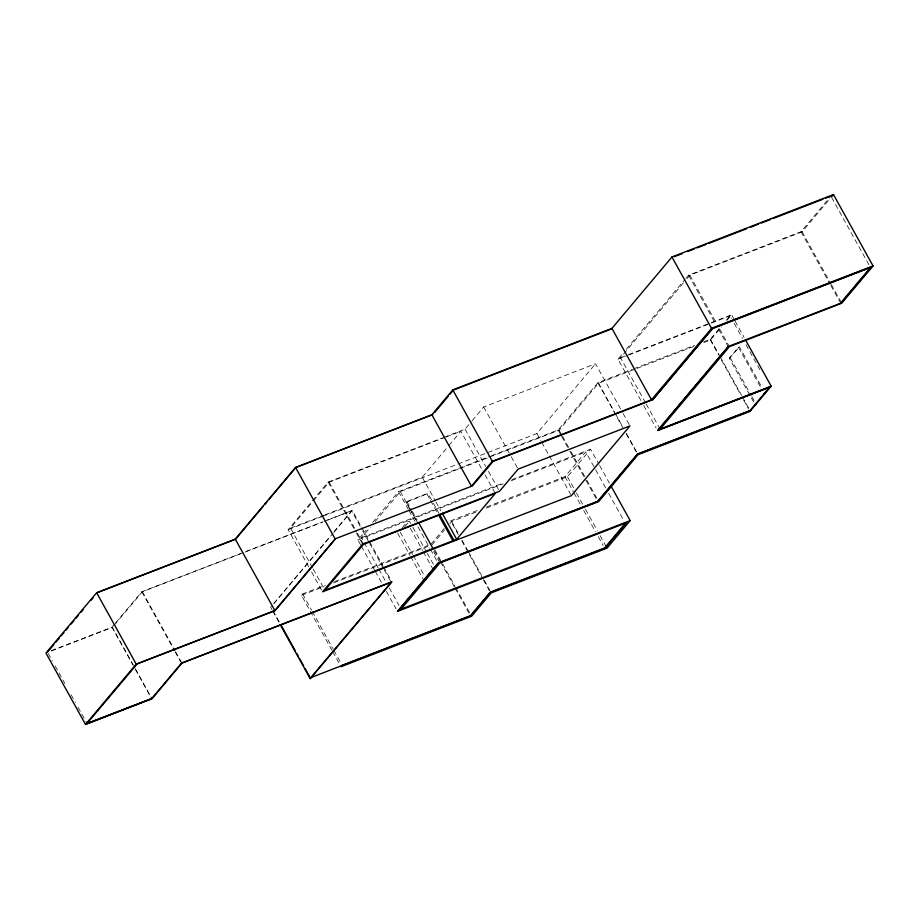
<?xml version="1.0" encoding="UTF-8"?>
<svg xmlns="http://www.w3.org/2000/svg" width="919" height="919" viewBox="0 0 919 919"><rect width="100%" height="100%" fill="white"/><g stroke="black" fill="none" stroke-linecap="round" stroke-linejoin="round"><path stroke-width="0.69" stroke-dasharray="4.59 3.45" d="M51.453 650.606L112.015 627.206L114.726 623.978M115.622 622.91L141.813 591.744L322.971 521.739M114.209 625.207L142.353 591.733L243.65 552.583M308.818 566.943L288.152 529.654L328.163 482.061L442.453 437.892M312.552 567.896L290.507 528.126L312.563 501.877M313.482 500.786L329.117 482.188L444.888 437.444M272.001 609.734L270.611 607.229L330.438 536.053M334.125 531.664L351.609 510.861L362.029 529.654M273.805 603.76L332.885 533.479M333.815 532.377L352.276 510.413L382.821 565.53M331.989 650.422L301.443 595.305L302.592 593.95L325.303 585.173M360.673 544.99L357.893 539.981L366.199 530.102M372.654 522.417L398.501 491.665L490.264 456.203M378.146 567.827L361.489 537.764L370.518 527.012M375.032 521.647L400.328 491.55L459.041 468.862M325.096 514.755L422.246 477.214L447.99 446.588M448.909 445.497L460.856 431.275L482.211 469.804M443.785 437.375L465.048 429.162L471.252 421.775M472.148 420.718L483.681 406.991L595.535 363.763L622.404 412.229M408.886 507.368L406.141 502.429L406.922 501.498L427.909 493.388L432.711 502.05M406.141 502.429L427.909 493.388M402.281 527.632L406.899 522.141L409.46 521.153L412.194 526.105M404.842 526.644L409.46 521.153M430.85 544.381L444.348 528.31M432.045 544.829L444.532 529.976M449.885 523.612L451.666 521.487L478.282 511.205M457.984 464.026L536.891 433.527L595.535 363.763M491.596 455.698L558.086 430L597.878 382.66L632.306 369.358M640.888 400.489L617.982 359.157L622.565 353.7M626.23 349.335L684.908 279.525M685.827 278.434L688.584 275.172L801 231.714L830.891 196.172M489.724 457.007L559.108 430.195L598.545 383.269L694.385 346.233M645.517 402.809L620.52 357.721L683.46 282.834M687.113 278.491L689.847 275.24L802.126 231.841L829.788 198.941M486.542 506.943L564.978 476.639L585.748 451.93L605.874 488.253M486.277 508.115L567.471 476.731L590.595 449.219L598.924 464.244M703.816 341.719L710.433 339.157L719.347 328.565M726.469 320.088L730.031 315.849L731.421 318.353M703.701 342.626L710.353 340.053L721.438 326.877M726.975 320.283L731.593 314.792L734.373 319.801M753.649 402.074L729.33 358.203L738.485 347.313L739.485 346.922L761.713 387.037M729.33 358.203L739.485 346.922M620.52 357.721L627.206 355.136M628.55 354.619L710.18 323.063M711.524 322.546L731.593 314.792M617.982 359.157L627.309 355.55M628.653 355.033L710.019 323.58M711.352 323.074L730.031 315.849M446.22 436.939L460.856 431.275M633.628 368.841L694.546 345.303M290.507 528.126L323.775 515.272M288.152 529.654L321.581 516.742M322.925 516.225L456.651 464.543M460.373 468.345L488.391 457.524M324.304 521.222L352.276 510.413M244.982 552.066L322.282 522.199M327.623 520.131L351.609 510.861M51.269 650.997L112.394 627.367L134.611 667.447M361.489 537.764L502.682 483.199M512.009 479.592L590.595 449.219M357.893 539.981L503.13 483.853M511.125 480.763L585.748 451.93M477.237 510.539L450.655 520.82L458.294 534.594M334.654 581.555L428.174 545.415M301.443 595.305L324.097 586.552M333.425 582.945L429.38 545.863M831.58 197.424L869.075 265.051M802.126 231.841L830.592 283.201M831.293 284.453L841.011 301.983M801 231.714L830.167 284.327M830.856 285.579L839.886 301.857M735.062 321.053L744.091 337.342M734.201 323.362L742.529 338.399M745.998 344.659L760.576 370.966M738.485 347.313L761.414 388.668M689.847 275.24L716.923 324.085M719.703 329.094L729.422 346.635M688.584 275.172L715.66 324.016M718.428 329.025L728.147 346.555M730.329 357.813L751.168 395.411M751.868 396.675L756.038 404.188M710.433 339.157L719.462 355.446M720.163 356.698L741.679 395.526M742.38 396.778L749.318 409.3M710.353 340.053L718.692 355.09M721.461 360.099L740.909 395.17M743.678 400.179L748.537 408.944M646.206 404.061L660.095 429.116M643.668 405.497L656.166 428.047M623.093 413.47L629.974 425.899M598.545 383.269L614.512 412.08M615.213 413.332L622.852 427.105M626.321 433.366L636.729 452.159M597.878 382.66L622.864 427.76M626.344 434.021L637.453 454.055M599.625 465.496L609.343 483.038M608.654 493.262L623.932 520.809M559.108 430.195L561.888 435.204M562.577 436.456L570.217 450.23M570.906 451.482L586.184 479.04M586.873 480.292L598.683 501.579M558.086 430L560.866 435.009M561.555 436.261L569.194 450.034M569.895 451.286L585.162 478.845M585.862 480.097L597.66 501.383M567.471 476.731L575.799 491.768M576.489 493.021L584.817 508.046M585.518 509.298L597.316 530.596M600.096 535.605L606.345 546.874M564.978 476.639L573.307 491.665M573.996 492.917L580.946 505.439M583.714 510.447L595.523 531.745M598.303 536.753L603.163 545.518M536.891 433.527L541.027 440.982M541.716 442.223L548.597 454.652M549.286 455.904L570.642 494.422M483.681 406.991L510.55 455.456M511.24 456.697L518.121 469.127M465.048 429.162L485.714 466.45M488.471 471.413L499.488 491.297M484.968 474.778L495.307 493.411M451.666 521.487L458.604 534.019M462.085 540.28L467.633 550.297M468.334 551.549L481.522 575.351M484.302 580.36L489.85 590.377M461.763 540.854L482.59 578.43M483.279 579.682L490.229 592.204M422.246 477.214L435.33 500.821M436.02 502.073L440.844 510.769M433.4 503.29L438.88 513.181M427.128 494.319L429.874 499.258M430.563 500.499L438.11 514.112M434.825 549.849L454.951 586.173M455.652 587.425L469.529 612.468M434.319 550.642L439.879 560.659M440.569 561.911L454.457 586.965M455.146 588.217L469.035 613.26M406.922 501.498L411.723 510.16M412.401 511.401L417.203 520.062M400.328 491.55L410.747 510.344M411.436 511.596L416.996 521.613M433.653 551.676L439.902 562.945M409.575 508.609L416.433 520.981M398.501 491.665L408.22 509.206M408.921 510.459L415.17 521.728M417.938 526.736L429.747 548.034M430.437 549.286L436.686 560.556M412.884 527.334L426.6 552.078M427.289 553.318L435.514 568.16M410.322 528.322L422.671 550.596M423.36 551.837L432.275 567.919M400.224 532.124L412.574 554.398M413.263 555.639L424.233 575.432M397.674 533.123L410.012 555.386M410.701 556.627L423.039 578.89M383.522 566.782L391.149 580.555M362.718 530.906L368.967 542.176M369.656 543.428L383.545 568.482M384.245 569.734L391.184 582.255M378.846 569.079L385.785 581.601M389.254 587.861L398.972 605.391M329.117 482.188L356.675 531.906M357.365 533.146L363.556 544.335M328.163 482.061L355.71 531.779M356.4 533.02L362.603 544.197M361.362 546.242L374.55 570.044M375.251 571.296L382.189 583.818M386.359 591.331L396.078 608.872M313.241 569.137L324.258 589.022M311.575 571.917L322.592 591.802M302.592 593.95L311.61 610.227M312.311 611.48L333.137 649.055M333.827 650.307L341.466 664.081M332.689 651.674L340.317 665.448M273.115 610.813L279.365 622.094M272.69 610.986L278.939 622.255M142.353 591.733L174.978 650.606M175.678 651.858L181.928 663.127M141.813 591.744L174.449 650.618M175.138 651.87L180.698 661.887M135.311 668.699L151.968 698.762M112.015 627.206L132.841 664.782M135.621 669.79L151.589 698.601M48.202 653.386L52.36 660.899M55.14 665.919L64.858 683.449M71.108 694.718L75.278 702.242M78.058 707.251L87.075 723.529"/><path stroke-width="1.38" d="M745.481 339.846L771.167 386.187L660.095 429.116L729.422 346.635L841.701 303.236L873.05 265.947L833.476 194.552L671.95 256.987L611.916 328.393L452.78 389.897L431.861 414.779L295.55 467.461L235.287 539.154L96.644 592.744L45.95 653.053L85.524 724.448L151.968 698.762L181.928 663.127L391.184 582.255M47.501 652.134L53.876 644.552M55.703 642.381L59.344 638.05M61.171 635.879L63.905 632.628M65.72 630.468L68.454 627.217M71.188 623.967L73.922 620.716M75.737 618.544L78.471 615.293M81.205 612.043L83.032 609.883M91.222 600.13L93.049 597.959M262.903 506.656L235.505 539.246L97.598 592.537M264.729 504.485L267.463 501.223M269.29 499.051L295.78 467.541L432.906 414.549M85.524 724.448L136.219 664.127L274.861 610.549L335.286 538.925L275.08 610.641L137.046 663.932M137.172 663.932L86.811 723.701L151.681 698.635L181.491 663.162M434.698 412.413L448.15 396.411M449.942 394.285L452.63 391.08M873.05 265.947L711.524 328.37L651.491 399.788L492.354 461.292L471.436 486.174L431.861 414.779M280.329 624.759L310.185 678.613L391.609 581.957M310.185 678.613L391.85 581.807L181.388 663.139M493.101 461.407L472.4 485.933L335.125 538.856L295.55 467.461M432.206 549.436L432.975 548.517L418.582 522.532M456.686 539.35L495.307 493.411L363.556 544.335L324.947 590.262L456.686 539.35L442.223 513.25M398.019 611.009L438.283 563.117L597.878 501.441L637.556 454.227L750.743 410.483M400.029 610.388L439.902 562.945L598.683 501.579L638.119 454.664L749.927 411.448L771.167 386.187M652.593 399.754L712.776 328.163L871.545 266.797L841.046 303.086L728.147 346.555L657.556 430.551L769.605 387.244L750.007 410.552L637.453 454.055L597.66 501.383L438.076 563.06L397.467 611.376L626.551 522.693L605.184 548.103L490.39 592.468L470.815 615.753L311.415 677.36M831.638 196.746L833.476 194.552M728.388 346.624L658.153 430.172L770.777 386.646M625.322 523.313L604.553 548.023L490.229 592.204L470.425 615.764L342.167 665.345L341.018 666.7L471.619 616.224L491.24 592.881L607.034 548.126L630.17 520.613L610.733 485.542M840.575 303.109L870.465 267.555L712.512 328.6L652.743 399.719L492.998 461.43M674.282 256.688L682.312 253.587M687.665 251.519L694.35 248.934M697.027 247.9L706.401 244.282M709.077 243.248L746.561 228.762M750.57 227.211L758.6 224.098M761.288 223.064L770.65 219.446M773.327 218.412L822.861 199.274M825.538 198.24L829.547 196.689M453.526 390.012L611.836 328.83M764.194 393.688L765.182 393.298M755.039 404.578L756.038 404.188M432.952 569.148L435.514 568.16M423.728 580.13L426.29 579.142M87.075 723.529L151.589 698.601M401.063 609.159L630.17 520.613M671.95 256.987L711.524 328.37M611.916 328.393L651.491 399.788M452.78 389.897L492.354 461.292M439.569 514.422L453.975 540.406L453.193 541.325L438.788 515.341M235.287 539.154L274.861 610.549M281.455 625.85L295.332 650.893M296.722 653.398L298.112 655.902M299.502 658.406L303.672 665.93M305.062 668.435L310.611 678.452M96.644 592.744L136.219 664.127M362.603 544.197L322.592 591.802L571.331 495.674L629.974 425.899L518.121 469.127L499.488 491.297L362.603 544.197"/></g></svg>
